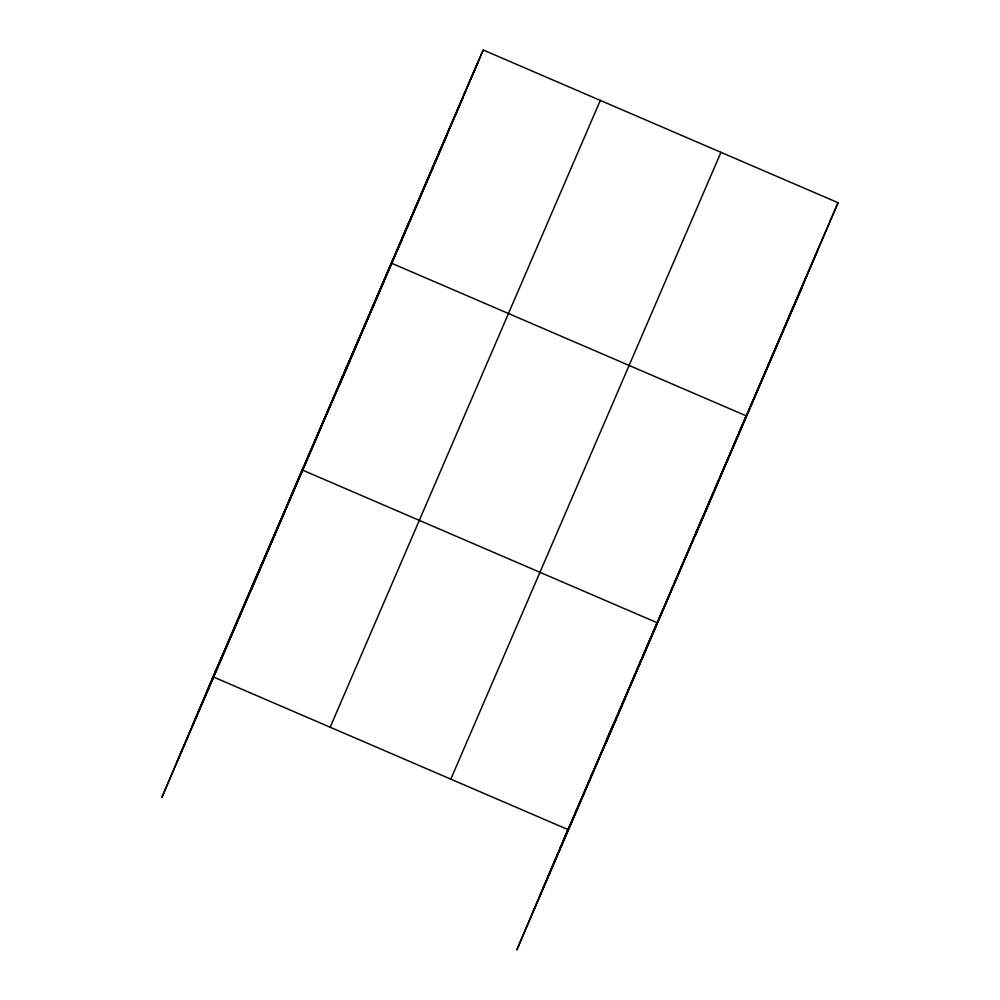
<?xml version="1.0" encoding="UTF-8"?>
<svg xmlns="http://www.w3.org/2000/svg" width="1000" height="1000" viewBox="0 0 1000 1000"><rect width="100%" height="100%" fill="white"/><g stroke="black" fill="none" stroke-linecap="round" stroke-linejoin="round"><path stroke-width="1.5" d="M213.075 676.825L161.938 797.275L483.212 50L838.062 202.725L516.788 950L567.913 829.55L213.075 676.825L483.212 50M252.362 585.837L257.65 573.4M251.088 590.425L302.213 469.975L657.062 622.7L605.938 743.15M341.512 378.988L346.788 366.55M340.238 383.575L391.362 263.125L746.213 415.838L695.075 536.287M432.013 169L437.287 156.562M607.212 738.562L612.487 726.125M696.35 531.712L701.637 519.263M786.85 321.725L792.138 309.275M207.787 689.275L477.938 62.438M192.662 724.912L462.8 98.088M177.075 761.637L447.212 134.812M330.175 727.225L600.312 100.4M450.812 779.15L720.962 152.325M562.638 841.988L838.062 202.725M547.5 877.638L817.65 250.8M531.912 914.362L802.062 287.525"/></g></svg>
